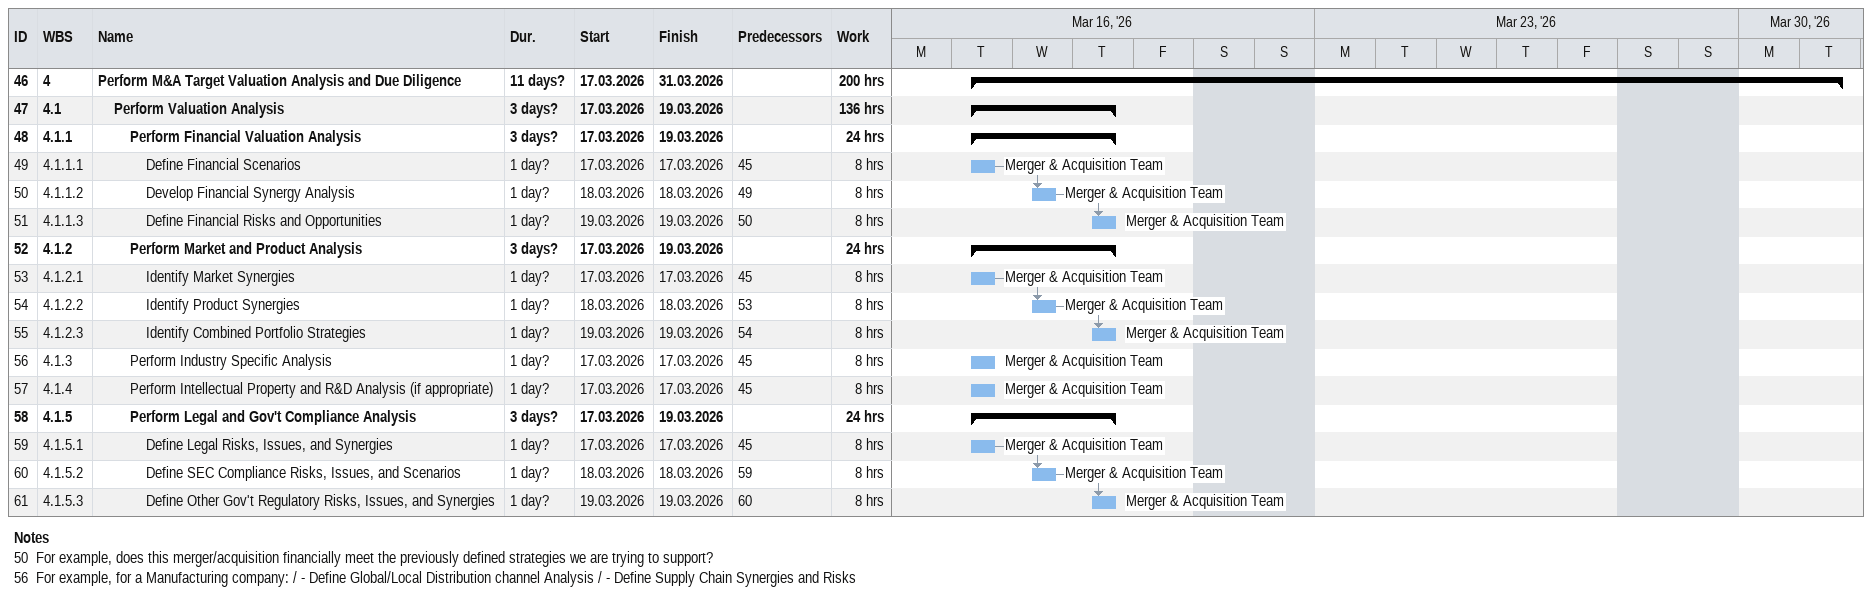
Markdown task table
| ID | WBS | Task | Duration | Start | Finish | Predecessors | Resources | Work (h) |
|---|---|---|---|---|---|---|---|---|
| 46 | 4 | **Perform M&A Target Valuation Analysis and Due Diligence** | 11d? | 2026-03-17 | 2026-03-31 |  |  | 200 |
| 47 | 4.1 | **Perform Valuation Analysis** | 3d? | 2026-03-17 | 2026-03-19 |  |  | 136 |
| 48 | 4.1.1 | **Perform Financial Valuation Analysis** | 3d? | 2026-03-17 | 2026-03-19 |  |  | 24 |
| 49 | 4.1.1.1 | Define Financial Scenarios | 1d? | 2026-03-17 | 2026-03-17 | 45 | Merger & Acquisition Team | 8 |
| 50 | 4.1.1.2 | Develop Financial Synergy Analysis | 1d? | 2026-03-18 | 2026-03-18 | 49 | Merger & Acquisition Team | 8 |
| 51 | 4.1.1.3 | Define Financial Risks and Opportunities | 1d? | 2026-03-19 | 2026-03-19 | 50 | Merger & Acquisition Team | 8 |
| 52 | 4.1.2 | **Perform Market and Product Analysis** | 3d? | 2026-03-17 | 2026-03-19 |  |  | 24 |
| 53 | 4.1.2.1 | Identify Market Synergies | 1d? | 2026-03-17 | 2026-03-17 | 45 | Merger & Acquisition Team | 8 |
| 54 | 4.1.2.2 | Identify Product Synergies | 1d? | 2026-03-18 | 2026-03-18 | 53 | Merger & Acquisition Team | 8 |
| 55 | 4.1.2.3 | Identify Combined Portfolio Strategies | 1d? | 2026-03-19 | 2026-03-19 | 54 | Merger & Acquisition Team | 8 |
| 56 | 4.1.3 | Perform Industry Specific Analysis | 1d? | 2026-03-17 | 2026-03-17 | 45 | Merger & Acquisition Team | 8 |
| 57 | 4.1.4 | Perform Intellectual Property and R&D Analysis (if appropriate) | 1d? | 2026-03-17 | 2026-03-17 | 45 | Merger & Acquisition Team | 8 |
| 58 | 4.1.5 | **Perform Legal and Gov't Compliance Analysis** | 3d? | 2026-03-17 | 2026-03-19 |  |  | 24 |
| 59 | 4.1.5.1 | Define Legal Risks, Issues, and Synergies | 1d? | 2026-03-17 | 2026-03-17 | 45 | Merger & Acquisition Team | 8 |
| 60 | 4.1.5.2 | Define SEC Compliance Risks, Issues, and Scenarios | 1d? | 2026-03-18 | 2026-03-18 | 59 | Merger & Acquisition Team | 8 |
| 61 | 4.1.5.3 | Define Other Gov't Regulatory Risks, Issues, and Synergies | 1d? | 2026-03-19 | 2026-03-19 | 60 | Merger & Acquisition Team | 8 |

Notes
- 50: For example, does this merger/acquisition financially meet the previously defined strategies we are trying to support?
- 56: For example, for a Manufacturing company: / - Define Global/Local Distribution channel Analysis / - Define Supply Chain Synergies and Risks
